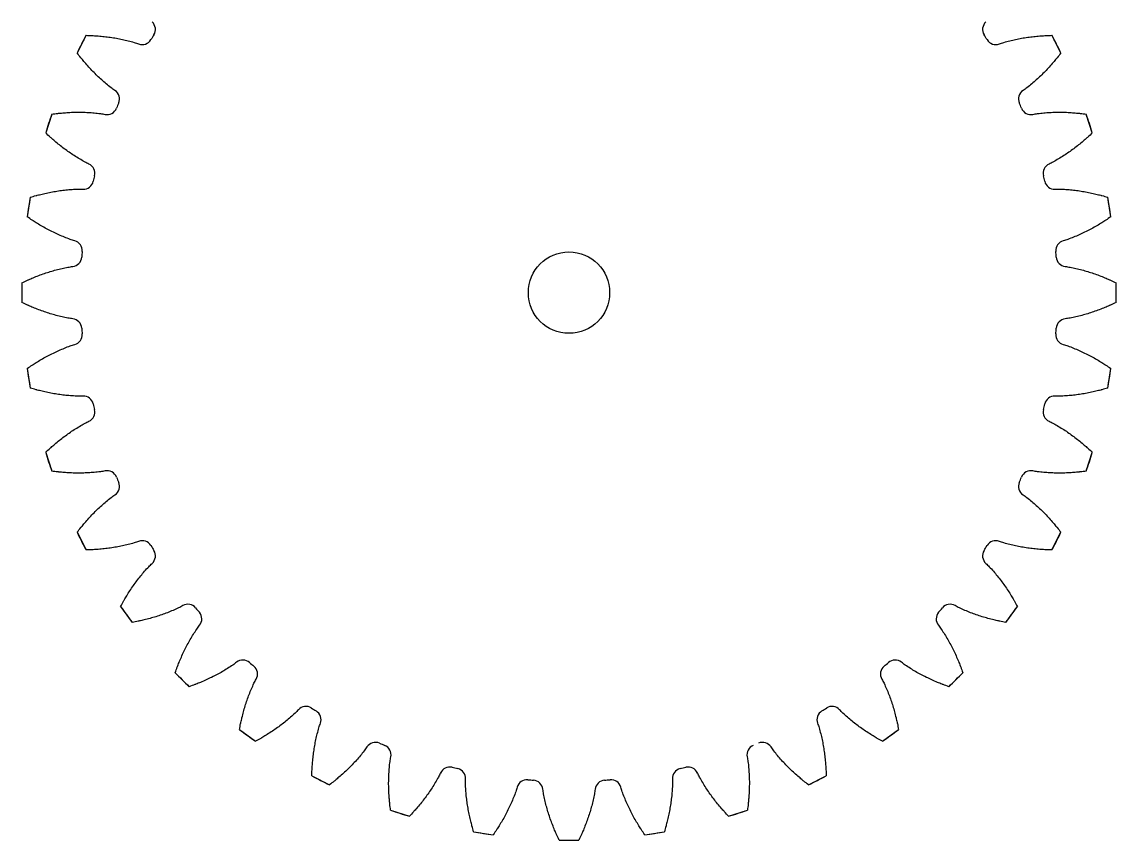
# Model space of a CAD drawing. Header units: inches. Extents: x 0.9 to 97.5, y -1.2 to 16.7.
# Drawn here: x 21.159 to 24.659, y 1.913 to 4.528 of the extents above; entities that cross this region are included whole.
import ezdxf

# ---------------------------------------------------------------- set-up
doc = ezdxf.new("R2010")
doc.units = ezdxf.units.IN
doc.header["$MEASUREMENT"] = 0
doc.linetypes.add('HIDDEN', pattern=[0.2, 0.1, -0.1])
doc.layers.add('DEFAULT_2', color=8, linetype='HIDDEN')

msp = doc.modelspace()

# ---------------------------------------------------------------- linework, layer by layer
at = {"color": 7, "linetype": 'Continuous'}
for p, q in [((21.364, 4.4853), (21.3352, 4.4288)), ((24.482, 4.4288), (24.4532, 4.4853)), ((21.2543, 4.2335), (21.2347, 4.1732)), ((24.5825, 4.1732), (24.5629, 4.2335)), ((21.1854, 3.9677), (21.1755, 3.9051)), ((24.6417, 3.9051), (24.6318, 3.9677)), ((21.1589, 3.6944), (21.1589, 3.631)), ((24.6583, 3.631), (24.6583, 3.6944)), ((21.1755, 3.4203), (21.1854, 3.3577)), ((24.6318, 3.3577), (24.6417, 3.4203)), ((21.2347, 3.1521), (21.2543, 3.0919)), ((24.5629, 3.0919), (24.5825, 3.1521)), ((21.3352, 2.8966), (21.364, 2.8401)), ((24.4532, 2.8401), (24.482, 2.8966)), ((21.4744, 2.6599), (21.5117, 2.6086)), ((24.3055, 2.6086), (24.3428, 2.6599)), ((21.649, 2.4479), (21.6938, 2.4031)), ((24.1234, 2.4031), (24.1682, 2.4479)), ((21.8545, 2.2658), (21.9058, 2.2285)), ((23.9114, 2.2285), (23.9627, 2.2658)), ((22.086, 2.1181), (22.1425, 2.0893)), ((23.6747, 2.0893), (23.7312, 2.1181)), ((22.3378, 2.0084), (22.3981, 1.9888)), ((23.4192, 1.9888), (23.4794, 2.0084)), ((22.6036, 1.9395), (22.6662, 1.9296)), ((23.151, 1.9296), (23.2136, 1.9395)), ((22.8769, 1.913), (22.9403, 1.913))]:
    msp.add_line(p, q, dxfattribs=at)
msp.add_circle((22.9086, 3.6627), 0.13)
for centre, radius, start, end in [((21.5534, 4.5041), 0.0325, 328.1636, 47.685), ((24.2638, 4.5041), 0.0325, 132.315, 211.8364), ((22.9086, 3.6627), 1.75, 151.9623, 154.0377), ((22.9086, 3.6627), 1.5627, 148.1636, 148.8364), ((22.9086, 3.6627), 1.5627, 31.1636, 31.8364), ((22.9086, 3.6627), 1.75, 25.9623, 28.0377), ((21.5436, 4.4882), 0.0325, 249.315, 328.8364), ((24.2736, 4.4882), 0.0325, 211.1636, 290.685), ((21.4385, 4.2818), 0.0325, 337.1636, 56.685), ((24.3787, 4.2818), 0.0325, 123.315, 202.8364), ((21.4313, 4.2645), 0.0325, 258.315, 337.8364), ((22.9086, 3.6627), 1.5627, 157.1636, 157.8364), ((22.9086, 3.6627), 1.5627, 22.1636, 22.8364), ((24.3859, 4.2645), 0.0325, 202.1636, 281.685), ((22.9086, 3.6627), 1.75, 160.9623, 163.0377), ((22.9086, 3.6627), 1.75, 16.9623, 19.0377), ((21.3597, 4.0442), 0.0325, 346.1636, 65.685), ((24.4575, 4.0442), 0.0325, 114.315, 193.8364), ((22.9086, 3.6627), 1.5627, 166.1636, 166.8364), ((22.9086, 3.6627), 1.5627, 13.1636, 13.8364), ((21.3554, 4.026), 0.0325, 267.315, 346.8364), ((24.4619, 4.026), 0.0325, 193.1636, 272.685), ((22.9086, 3.6627), 1.75, 169.9623, 172.0377), ((22.9086, 3.6627), 1.75, 7.9623, 10.0377), ((21.3191, 3.7972), 0.0325, 355.1636, 74.685), ((24.4981, 3.7972), 0.0325, 105.315, 184.8364), ((22.9086, 3.6627), 1.5627, 175.1636, 175.8364), ((22.9086, 3.6627), 1.5627, 4.1636, 4.8364), ((21.3176, 3.7785), 0.0325, 276.315, 355.8364), ((24.4996, 3.7785), 0.0325, 184.1636, 263.685), ((22.9086, 3.6627), 1.75, 178.9623, 181.0377), ((22.9086, 3.6627), 1.75, 358.9623, 1.0377), ((21.3176, 3.5469), 0.0325, 4.1636, 83.685), ((24.4996, 3.5469), 0.0325, 96.315, 175.8364), ((22.9086, 3.6627), 1.5627, 184.1636, 184.8364), ((22.9086, 3.6627), 1.5627, 355.1636, 355.8364), ((21.3191, 3.5282), 0.0325, 285.315, 4.8364), ((24.4981, 3.5282), 0.0325, 175.1636, 254.685), ((22.9086, 3.6627), 1.75, 187.9623, 190.0377), ((22.9086, 3.6627), 1.75, 349.9623, 352.0377), ((21.3554, 3.2994), 0.0325, 13.1636, 92.685), ((24.4619, 3.2994), 0.0325, 87.315, 166.8364), ((22.9086, 3.6627), 1.5627, 193.1636, 193.8364), ((22.9086, 3.6627), 1.5627, 346.1636, 346.8364), ((21.3597, 3.2812), 0.0325, 294.315, 13.8364), ((24.4575, 3.2812), 0.0325, 166.1636, 245.685), ((22.9086, 3.6627), 1.75, 196.9623, 199.0377), ((22.9086, 3.6627), 1.75, 340.9623, 343.0377), ((21.4313, 3.0609), 0.0325, 22.1636, 101.685), ((24.3859, 3.0609), 0.0325, 78.315, 157.8364), ((21.4385, 3.0436), 0.0325, 303.315, 22.8364), ((22.9086, 3.6627), 1.5627, 202.1636, 202.8364), ((24.3787, 3.0436), 0.0325, 157.1636, 236.685), ((22.9086, 3.6627), 1.5627, 337.1636, 337.8364), ((22.9086, 3.6627), 1.75, 205.9623, 208.0377), ((22.9086, 3.6627), 1.75, 331.9623, 334.0377), ((21.5436, 2.8372), 0.0325, 31.1636, 110.685), ((22.9086, 3.6627), 1.5627, 211.1636, 211.8364), ((21.5534, 2.8213), 0.0325, 312.315, 31.8364), ((24.2638, 2.8213), 0.0325, 148.1636, 227.685), ((22.9086, 3.6627), 1.5627, 328.1636, 328.8364), ((24.2736, 2.8372), 0.0325, 69.315, 148.8364), ((21.6896, 2.6339), 0.0325, 40.1636, 119.685), ((24.1276, 2.6339), 0.0325, 60.315, 139.8364), ((22.9086, 3.6627), 1.75, 214.9623, 217.0377), ((22.9086, 3.6627), 1.5627, 220.1636, 220.8364), ((21.7017, 2.6196), 0.0325, 321.315, 40.8364), ((24.1155, 2.6196), 0.0325, 139.1636, 218.685), ((22.9086, 3.6627), 1.5627, 319.1636, 319.8364), ((22.9086, 3.6627), 1.75, 322.9623, 325.0377), ((21.8655, 2.4558), 0.0325, 49.1636, 128.685), ((23.9517, 2.4558), 0.0325, 51.315, 130.8364), ((22.9086, 3.6627), 1.5627, 229.1636, 229.8364), ((21.8798, 2.4437), 0.0325, 330.315, 49.8364), ((23.9374, 2.4437), 0.0325, 130.1636, 209.685), ((22.9086, 3.6627), 1.5627, 310.1636, 310.8364), ((22.9086, 3.6627), 1.75, 223.9623, 226.0377), ((22.9086, 3.6627), 1.75, 313.9623, 316.0377), ((22.0672, 2.3075), 0.0325, 58.1636, 137.685), ((22.9086, 3.6627), 1.5627, 238.1636, 238.8364), ((22.0831, 2.2977), 0.0325, 339.315, 58.8364), ((23.7341, 2.2977), 0.0325, 121.1636, 200.685), ((22.9086, 3.6627), 1.5627, 301.1636, 301.8364), ((23.75, 2.3075), 0.0325, 42.315, 121.8364), ((22.9086, 3.6627), 1.75, 232.9623, 235.0377), ((22.9086, 3.6627), 1.75, 304.9623, 307.0377), ((22.2895, 2.1926), 0.0325, 67.1636, 146.685), ((22.9086, 3.6627), 1.5627, 247.1636, 247.8364), ((22.3068, 2.1854), 0.0325, 348.315, 67.8364), ((23.5104, 2.1854), 0.0325, 112.1636, 191.685), ((23.5277, 2.1926), 0.0325, 33.315, 112.8364), ((22.5271, 2.1138), 0.0325, 76.1636, 155.685), ((22.9086, 3.6627), 1.5627, 256.1636, 256.8364), ((22.5453, 2.1094), 0.0325, 357.315, 76.8364), ((23.2719, 2.1094), 0.0325, 103.1636, 182.685), ((22.9086, 3.6627), 1.5627, 283.1636, 283.8364), ((23.2901, 2.1138), 0.0325, 24.315, 103.8364), ((22.9086, 3.6627), 1.75, 241.9623, 244.0377), ((22.7741, 2.0732), 0.0325, 85.1636, 164.685), ((22.9086, 3.6627), 1.5627, 265.1636, 265.8364), ((22.7928, 2.0717), 0.0325, 6.315, 85.8364), ((23.0244, 2.0717), 0.0325, 94.1636, 173.685), ((22.9086, 3.6627), 1.5627, 274.1636, 274.8364), ((23.0431, 2.0732), 0.0325, 15.315, 94.8364), ((22.9086, 3.6627), 1.75, 295.9623, 298.0377), ((22.9086, 3.6627), 1.75, 250.9623, 253.0377), ((22.9086, 3.6627), 1.75, 286.9623, 289.0377), ((22.9086, 3.6627), 1.75, 259.9623, 262.0377), ((22.9086, 3.6627), 1.75, 277.9623, 280.0377), ((22.9086, 3.6627), 1.75, 268.9623, 271.0377)]:
    msp.add_arc(centre, radius, start, end, dxfattribs=at)
for points, start_tangent, end_tangent in [([(21.364, 4.4853), (21.3834, 4.4845), (21.3871, 4.4843)], (0.011567, -0.00032), (0.011553, -0.000652)), ([(21.3871, 4.4843), (21.4029, 4.4833), (21.4222, 4.4815), (21.4415, 4.479), (21.4608, 4.476), (21.4799, 4.4722), (21.4988, 4.4678), (21.5176, 4.4626), (21.5321, 4.4578)], (0.073842, -0.004166), (0.069187, -0.026123)), ([(24.2851, 4.4578), (24.2996, 4.4626), (24.3184, 4.4678), (24.3373, 4.4722), (24.3564, 4.476), (24.3757, 4.479), (24.395, 4.4815), (24.4143, 4.4833), (24.4301, 4.4843)], (0.069187, 0.026123), (0.073842, 0.004166)), ([(24.4301, 4.4843), (24.4338, 4.4845), (24.4532, 4.4853)], (0.011553, 0.000652), (0.011567, 0.00032)), ([(21.3496, 4.4107), (21.3473, 4.4135), (21.3352, 4.4288)], (-0.007318, 0.008964), (-0.007058, 0.00917)), ([(21.4563, 4.3089), (21.4438, 4.3178), (21.4286, 4.33), (21.4139, 4.3428), (21.3996, 4.356), (21.3859, 4.3697), (21.3725, 4.3839), (21.3597, 4.3986), (21.3496, 4.4107)], (-0.061801, 0.040619), (-0.046774, 0.05729)), ([(24.4676, 4.4107), (24.4575, 4.3986), (24.4447, 4.3839), (24.4314, 4.3697), (24.4176, 4.356), (24.4033, 4.3428), (24.3886, 4.33), (24.3734, 4.3178), (24.3609, 4.3089)], (-0.046774, -0.05729), (-0.061801, -0.040619)), ([(24.482, 4.4288), (24.4699, 4.4135), (24.4676, 4.4107)], (-0.007058, -0.00917), (-0.007318, -0.008964)), ([(21.2543, 4.2335), (21.2736, 4.2358), (21.2773, 4.2362)], (0.011474, 0.001494), (0.011513, 0.001164)), ([(21.2773, 4.2362), (21.293, 4.2376), (21.3125, 4.2389), (21.3319, 4.2395), (21.3514, 4.2394), (21.3708, 4.2387), (21.3902, 4.2373), (21.4096, 4.2352), (21.4247, 4.2326)], (0.073584, 0.007436), (0.072422, -0.014978)), ([(24.3925, 4.2326), (24.4076, 4.2352), (24.427, 4.2373), (24.4464, 4.2387), (24.4658, 4.2394), (24.4853, 4.2395), (24.5048, 4.2389), (24.5242, 4.2376), (24.5399, 4.2362)], (0.072422, 0.014978), (0.073584, -0.007436)), ([(24.5399, 4.2362), (24.5436, 4.2358), (24.5629, 4.2335)], (0.011513, -0.001164), (0.011474, -0.001494)), ([(21.2518, 4.1576), (21.249, 4.16), (21.2347, 4.1732)], (-0.00863, 0.007708), (-0.008405, 0.007953)), ([(24.5825, 4.1732), (24.5682, 4.16), (24.5654, 4.1576)], (-0.008405, -0.007953), (-0.00863, -0.007708)), ([(21.3731, 4.0738), (21.3594, 4.0806), (21.3425, 4.0903), (21.3259, 4.1006), (21.3098, 4.1114), (21.294, 4.1228), (21.2786, 4.1348), (21.2636, 4.1472), (21.2518, 4.1576)], (-0.067394, 0.030451), (-0.05516, 0.049268)), ([(24.5654, 4.1576), (24.5536, 4.1472), (24.5386, 4.1348), (24.5232, 4.1228), (24.5074, 4.1114), (24.4913, 4.1006), (24.4747, 4.0903), (24.4578, 4.0806), (24.4441, 4.0738)], (-0.05516, -0.049268), (-0.067394, -0.030451)), ([(21.2077, 3.9739), (21.223, 3.9778), (21.242, 3.9821), (21.2611, 3.9857), (21.2803, 3.9887), (21.2996, 3.9911), (21.319, 3.9927), (21.3385, 3.9937), (21.3538, 3.9935)], (0.071515, 0.018856), (0.073873, -0.003464)), ([(24.4634, 3.9935), (24.4787, 3.9937), (24.4982, 3.9927), (24.5176, 3.9911), (24.5369, 3.9887), (24.5561, 3.9857), (24.5752, 3.9821), (24.5942, 3.9778), (24.6095, 3.9739)], (0.073873, 0.003464), (0.071515, -0.018856)), ([(21.1854, 3.9677), (21.2041, 3.973), (21.2077, 3.9739)], (0.0111, 0.00327), (0.011189, 0.00295)), ([(24.6095, 3.9739), (24.6131, 3.973), (24.6318, 3.9677)], (0.011189, -0.00295), (0.0111, -0.00327)), ([(21.1947, 3.8923), (21.1917, 3.8943), (21.1755, 3.9051)], (-0.00973, 0.006263), (-0.009546, 0.00654)), ([(21.3277, 3.8285), (21.313, 3.8331), (21.2949, 3.84), (21.2769, 3.8476), (21.2593, 3.8558), (21.2419, 3.8646), (21.2248, 3.874), (21.2081, 3.8839), (21.1947, 3.8923)], (-0.071328, 0.019533), (-0.062188, 0.040032)), ([(24.6225, 3.8923), (24.6091, 3.8839), (24.5924, 3.874), (24.5753, 3.8646), (24.5579, 3.8558), (24.5403, 3.8476), (24.5224, 3.84), (24.5042, 3.8331), (24.4895, 3.8285)], (-0.062188, -0.040032), (-0.071328, -0.019533)), ([(24.6417, 3.9051), (24.6255, 3.8943), (24.6225, 3.8923)], (-0.009546, -0.00654), (-0.00973, -0.006263)), ([(21.1799, 3.704), (21.1944, 3.7102), (21.2125, 3.7174), (21.2308, 3.724), (21.2494, 3.73), (21.2681, 3.7353), (21.287, 3.74), (21.306, 3.744), (21.3212, 3.7462)], (0.067685, 0.029811), (0.073506, 0.008135)), ([(24.496, 3.7462), (24.5112, 3.744), (24.5302, 3.74), (24.5491, 3.7353), (24.5678, 3.73), (24.5864, 3.724), (24.6047, 3.7174), (24.6228, 3.7102), (24.6373, 3.704)], (0.073506, -0.008135), (0.067685, -0.029811)), ([(21.1589, 3.6944), (21.1766, 3.7025), (21.1799, 3.704)], (0.010451, 0.004966), (0.01059, 0.004664)), ([(24.6373, 3.704), (24.6406, 3.7025), (24.6583, 3.6944)], (0.01059, -0.004664), (0.010451, -0.004966)), ([(21.1799, 3.6214), (21.1766, 3.6229), (21.1589, 3.631)], (-0.01059, 0.004664), (-0.010451, 0.004966)), ([(21.3212, 3.5792), (21.306, 3.5814), (21.287, 3.5854), (21.2681, 3.5901), (21.2494, 3.5954), (21.2308, 3.6014), (21.2125, 3.608), (21.1944, 3.6152), (21.1799, 3.6214)], (-0.073506, 0.008135), (-0.067685, 0.029811)), ([(24.6373, 3.6214), (24.6228, 3.6152), (24.6047, 3.608), (24.5864, 3.6014), (24.5678, 3.5954), (24.5491, 3.5901), (24.5302, 3.5854), (24.5112, 3.5814), (24.496, 3.5792)], (-0.067685, -0.029811), (-0.073506, -0.008135)), ([(24.6583, 3.631), (24.6406, 3.6229), (24.6373, 3.6214)], (-0.010451, -0.004966), (-0.01059, -0.004664)), ([(21.1947, 3.4331), (21.2081, 3.4415), (21.2248, 3.4514), (21.2419, 3.4608), (21.2593, 3.4696), (21.2769, 3.4778), (21.2949, 3.4854), (21.313, 3.4923), (21.3277, 3.4969)], (0.062188, 0.040032), (0.071328, 0.019533)), ([(24.4895, 3.4969), (24.5042, 3.4923), (24.5224, 3.4854), (24.5403, 3.4778), (24.5579, 3.4696), (24.5753, 3.4608), (24.5924, 3.4514), (24.6091, 3.4415), (24.6225, 3.4331)], (0.071328, -0.019533), (0.062188, -0.040032)), ([(21.1755, 3.4203), (21.1917, 3.4311), (21.1947, 3.4331)], (0.009546, 0.00654), (0.00973, 0.006263)), ([(24.6225, 3.4331), (24.6255, 3.4311), (24.6417, 3.4203)], (0.00973, -0.006263), (0.009546, -0.00654)), ([(21.2077, 3.3514), (21.2041, 3.3524), (21.1854, 3.3577)], (-0.011189, 0.00295), (-0.0111, 0.00327)), ([(21.3538, 3.3319), (21.3385, 3.3317), (21.319, 3.3327), (21.2996, 3.3343), (21.2803, 3.3366), (21.2611, 3.3397), (21.242, 3.3433), (21.223, 3.3476), (21.2077, 3.3514)], (-0.073873, -0.003464), (-0.071515, 0.018856)), ([(24.6095, 3.3514), (24.5942, 3.3476), (24.5752, 3.3433), (24.5561, 3.3397), (24.5369, 3.3366), (24.5176, 3.3343), (24.4982, 3.3327), (24.4787, 3.3317), (24.4634, 3.3319)], (-0.071515, -0.018856), (-0.073873, 0.003464)), ([(24.6318, 3.3577), (24.6131, 3.3524), (24.6095, 3.3514)], (-0.0111, -0.00327), (-0.011189, -0.00295)), ([(21.2518, 3.1678), (21.2636, 3.1782), (21.2786, 3.1906), (21.294, 3.2026), (21.3098, 3.214), (21.3259, 3.2248), (21.3425, 3.2351), (21.3594, 3.2448), (21.3731, 3.2516)], (0.05516, 0.049268), (0.067394, 0.030451)), ([(24.4441, 3.2516), (24.4578, 3.2448), (24.4747, 3.2351), (24.4913, 3.2248), (24.5074, 3.214), (24.5232, 3.2026), (24.5386, 3.1906), (24.5536, 3.1782), (24.5654, 3.1678)], (0.067394, -0.030451), (0.05516, -0.049268)), ([(21.2347, 3.1521), (21.249, 3.1654), (21.2518, 3.1678)], (0.008405, 0.007953), (0.00863, 0.007708)), ([(24.5654, 3.1678), (24.5682, 3.1654), (24.5825, 3.1521)], (0.00863, -0.007708), (0.008405, -0.007953)), ([(21.2773, 3.0892), (21.2736, 3.0896), (21.2543, 3.0919)], (-0.011513, 0.001164), (-0.011474, 0.001494)), ([(21.4247, 3.0927), (21.4096, 3.0902), (21.3902, 3.0881), (21.3708, 3.0867), (21.3514, 3.0859), (21.3319, 3.0859), (21.3125, 3.0865), (21.293, 3.0878), (21.2773, 3.0892)], (-0.072422, -0.014978), (-0.073584, 0.007436)), ([(24.5399, 3.0892), (24.5242, 3.0878), (24.5048, 3.0865), (24.4853, 3.0859), (24.4658, 3.0859), (24.4464, 3.0867), (24.427, 3.0881), (24.4076, 3.0902), (24.3925, 3.0927)], (-0.073584, -0.007436), (-0.072422, 0.014978)), ([(24.5629, 3.0919), (24.5436, 3.0896), (24.5399, 3.0892)], (-0.011474, -0.001494), (-0.011513, -0.001164)), ([(21.3496, 2.9147), (21.3597, 2.9268), (21.3725, 2.9415), (21.3859, 2.9557), (21.3996, 2.9694), (21.4139, 2.9826), (21.4286, 2.9954), (21.4438, 3.0075), (21.4563, 3.0165)], (0.046774, 0.05729), (0.061801, 0.040619)), ([(24.3609, 3.0165), (24.3734, 3.0075), (24.3886, 2.9954), (24.4033, 2.9826), (24.4176, 2.9694), (24.4314, 2.9557), (24.4447, 2.9415), (24.4575, 2.9268), (24.4676, 2.9147)], (0.061801, -0.040619), (0.046774, -0.05729)), ([(21.3352, 2.8966), (21.3473, 2.9119), (21.3496, 2.9147)], (0.007058, 0.00917), (0.007318, 0.008964)), ([(24.4676, 2.9147), (24.4699, 2.9119), (24.482, 2.8966)], (0.007318, -0.008964), (0.007058, -0.00917)), ([(21.3871, 2.8411), (21.3834, 2.8409), (21.364, 2.8401)], (-0.011553, -0.000652), (-0.011567, -0.00032)), ([(21.5321, 2.8676), (21.5176, 2.8627), (21.4988, 2.8576), (21.4799, 2.8532), (21.4608, 2.8494), (21.4415, 2.8464), (21.4222, 2.8439), (21.4029, 2.8421), (21.3871, 2.8411)], (-0.069187, -0.026123), (-0.073842, -0.004166)), ([(24.4301, 2.8411), (24.4143, 2.8421), (24.395, 2.8439), (24.3757, 2.8464), (24.3564, 2.8494), (24.3373, 2.8532), (24.3184, 2.8576), (24.2996, 2.8627), (24.2851, 2.8676)], (-0.073842, 0.004166), (-0.069187, 0.026123)), ([(24.4532, 2.8401), (24.4338, 2.8409), (24.4301, 2.8411)], (-0.011567, 0.00032), (-0.011553, 0.000652)), ([(21.4858, 2.68), (21.4939, 2.6936), (21.5043, 2.71), (21.5152, 2.7262), (21.5267, 2.7419), (21.5387, 2.7572), (21.5512, 2.7721), (21.5643, 2.7865), (21.5753, 2.7972)], (0.037236, 0.063902), (0.054686, 0.049787)), ([(24.2419, 2.7972), (24.2529, 2.7865), (24.266, 2.7721), (24.2785, 2.7572), (24.2905, 2.7419), (24.302, 2.7262), (24.3129, 2.71), (24.3233, 2.6936), (24.3314, 2.68)], (0.054686, -0.049787), (0.037236, -0.063902)), ([(21.4744, 2.6599), (21.4839, 2.6769), (21.4858, 2.68)], (0.005536, 0.010161), (0.005826, 0.009998)), ([(21.6735, 2.6621), (21.6599, 2.655), (21.6421, 2.647), (21.6241, 2.6397), (21.6058, 2.633), (21.5873, 2.6269), (21.5686, 2.6215), (21.5498, 2.6167), (21.5344, 2.6132)], (-0.064249, -0.036625), (-0.072281, -0.015666)), ([(24.2828, 2.6132), (24.2674, 2.6167), (24.2486, 2.6215), (24.2299, 2.6269), (24.2114, 2.633), (24.1931, 2.6397), (24.1751, 2.647), (24.1573, 2.655), (24.1437, 2.6621)], (-0.072281, 0.015666), (-0.064249, 0.036625)), ([(24.3314, 2.68), (24.3333, 2.6769), (24.3428, 2.6599)], (0.005826, -0.009998), (0.005536, -0.010161)), ([(21.5344, 2.6132), (21.5308, 2.6124), (21.5117, 2.6086)], (-0.011309, -0.002451), (-0.011374, -0.002125)), ([(21.657, 2.4696), (21.6629, 2.4842), (21.6706, 2.5021), (21.6789, 2.5197), (21.6877, 2.537), (21.6972, 2.554), (21.7073, 2.5707), (21.718, 2.587), (21.7271, 2.5993)], (0.026781, 0.06894), (0.046224, 0.057728)), ([(24.0901, 2.5993), (24.0993, 2.587), (24.1099, 2.5707), (24.12, 2.554), (24.1295, 2.537), (24.1383, 2.5197), (24.1466, 2.5021), (24.1543, 2.4842), (24.1602, 2.4696)], (0.046224, -0.057728), (0.026781, -0.06894)), ([(24.3055, 2.6086), (24.2864, 2.6124), (24.2828, 2.6132)], (-0.011374, 0.002125), (-0.011309, 0.002451)), ([(21.649, 2.4479), (21.6557, 2.4661), (21.657, 2.4696)], (0.003879, 0.010902), (0.00419, 0.010786)), ([(21.8452, 2.4812), (21.8329, 2.472), (21.8166, 2.4614), (21.7999, 2.4513), (21.7829, 2.4418), (21.7656, 2.433), (21.748, 2.4247), (21.7301, 2.417), (21.7155, 2.4111)], (-0.057728, -0.046224), (-0.06894, -0.026781)), ([(24.1017, 2.4111), (24.0871, 2.417), (24.0692, 2.4247), (24.0516, 2.433), (24.0343, 2.4418), (24.0173, 2.4513), (24.0006, 2.4614), (23.9843, 2.472), (23.972, 2.4812)], (-0.06894, 0.026781), (-0.057728, 0.046224)), ([(24.1602, 2.4696), (24.1615, 2.4661), (24.1682, 2.4479)], (0.00419, -0.010786), (0.003879, -0.010902)), ([(21.8591, 2.2885), (21.8626, 2.3039), (21.8674, 2.3227), (21.8728, 2.3414), (21.8789, 2.3599), (21.8856, 2.3782), (21.8929, 2.3962), (21.9009, 2.4139), (21.908, 2.4276)], (0.015666, 0.072281), (0.036625, 0.064249)), ([(23.9092, 2.4276), (23.9163, 2.4139), (23.9243, 2.3962), (23.9316, 2.3782), (23.9383, 2.3599), (23.9444, 2.3414), (23.9498, 2.3227), (23.9546, 2.3039), (23.9581, 2.2885)], (0.036625, -0.064249), (0.015666, -0.072281)), ([(21.7155, 2.4111), (21.712, 2.4098), (21.6938, 2.4031)], (-0.010786, -0.00419), (-0.010902, -0.003879)), ([(24.1234, 2.4031), (24.1052, 2.4098), (24.1017, 2.4111)], (-0.010902, 0.003879), (-0.010786, 0.00419)), ([(22.0431, 2.3294), (22.0324, 2.3184), (22.018, 2.3053), (22.0031, 2.2928), (21.9878, 2.2808), (21.9721, 2.2693), (21.956, 2.2584), (21.9395, 2.248), (21.926, 2.2399)], (-0.049787, -0.054686), (-0.063902, -0.037236)), ([(23.8913, 2.2399), (23.8777, 2.248), (23.8613, 2.2584), (23.8451, 2.2693), (23.8294, 2.2808), (23.8141, 2.2928), (23.7992, 2.3053), (23.7848, 2.3184), (23.7741, 2.3294)], (-0.063902, 0.037236), (-0.049787, 0.054686)), ([(21.8545, 2.2658), (21.8583, 2.2849), (21.8591, 2.2885)], (0.002125, 0.011374), (0.002451, 0.011309)), ([(22.087, 2.1412), (22.088, 2.1569), (22.0898, 2.1763), (22.0923, 2.1956), (22.0953, 2.2149), (22.0991, 2.234), (22.1035, 2.2529), (22.1086, 2.2717), (22.1135, 2.2862)], (0.004166, 0.073842), (0.026123, 0.069187)), ([(23.7037, 2.2862), (23.7086, 2.2717), (23.7137, 2.2529), (23.7181, 2.234), (23.7219, 2.2149), (23.7249, 2.1956), (23.7274, 2.1763), (23.7292, 2.1569), (23.7302, 2.1412)], (0.026123, -0.069187), (0.004166, -0.073842)), ([(23.9581, 2.2885), (23.9589, 2.2849), (23.9627, 2.2658)], (0.002451, -0.011309), (0.002125, -0.011374)), ([(21.926, 2.2399), (21.9228, 2.238), (21.9058, 2.2285)], (-0.009998, -0.005826), (-0.010161, -0.005536)), ([(22.2624, 2.2104), (22.2535, 2.1979), (22.2413, 2.1827), (22.2285, 2.168), (22.2153, 2.1537), (22.2016, 2.1399), (22.1874, 2.1266), (22.1727, 2.1138), (22.1606, 2.1037)], (-0.040619, -0.061801), (-0.05729, -0.046774)), ([(23.6566, 2.1037), (23.6445, 2.1138), (23.6298, 2.1266), (23.6156, 2.1399), (23.6019, 2.1537), (23.5887, 2.168), (23.5759, 2.1827), (23.5638, 2.1979), (23.5548, 2.2104)], (-0.05729, 0.046774), (-0.040619, 0.061801)), ([(23.9114, 2.2285), (23.8944, 2.238), (23.8913, 2.2399)], (-0.010161, 0.005536), (-0.009998, 0.005826)), ([(22.3351, 2.0314), (22.3337, 2.0471), (22.3324, 2.0665), (22.3318, 2.086), (22.3319, 2.1055), (22.3326, 2.1249), (22.334, 2.1443), (22.3361, 2.1637), (22.3386, 2.1788)], (-0.007436, 0.073584), (0.014978, 0.072422)), ([(23.4786, 2.1788), (23.4811, 2.1637), (23.4832, 2.1443), (23.4846, 2.1249), (23.4854, 2.1055), (23.4854, 2.086), (23.4848, 2.0665), (23.4835, 2.0471), (23.4821, 2.0314)], (0.014978, -0.072422), (-0.007436, -0.073584)), ([(22.086, 2.1181), (22.0868, 2.1375), (22.087, 2.1412)], (0.00032, 0.011567), (0.000652, 0.011553)), ([(23.7302, 2.1412), (23.7304, 2.1375), (23.7312, 2.1181)], (0.000652, -0.011553), (0.00032, -0.011567)), ([(22.1606, 2.1037), (22.1578, 2.1014), (22.1425, 2.0893)], (-0.008964, -0.007318), (-0.00917, -0.007058)), ([(22.4975, 2.1272), (22.4907, 2.1134), (22.481, 2.0966), (22.4707, 2.08), (22.4599, 2.0639), (22.4485, 2.0481), (22.4365, 2.0327), (22.4241, 2.0177), (22.4137, 2.0059)], (-0.030451, -0.067394), (-0.049268, -0.05516)), ([(22.5974, 1.9618), (22.5935, 1.9771), (22.5892, 1.9961), (22.5856, 2.0152), (22.5826, 2.0344), (22.5802, 2.0537), (22.5786, 2.0731), (22.5776, 2.0926), (22.5778, 2.1079)], (-0.018856, 0.071515), (0.003464, 0.073873)), ([(23.2394, 2.1079), (23.2396, 2.0926), (23.2386, 2.0731), (23.237, 2.0537), (23.2346, 2.0344), (23.2316, 2.0152), (23.228, 1.9961), (23.2237, 1.9771), (23.2198, 1.9618)], (0.003464, -0.073873), (-0.018856, -0.071515)), ([(23.4035, 2.0059), (23.3931, 2.0177), (23.3807, 2.0327), (23.3687, 2.0481), (23.3573, 2.0639), (23.3465, 2.08), (23.3362, 2.0966), (23.3265, 2.1134), (23.3197, 2.1272)], (-0.049268, 0.05516), (-0.030451, 0.067394)), ([(23.6747, 2.0893), (23.6594, 2.1014), (23.6566, 2.1037)], (-0.00917, 0.007058), (-0.008964, 0.007318)), ([(22.7428, 2.0818), (22.7382, 2.0671), (22.7313, 2.0489), (22.7237, 2.031), (22.7155, 2.0133), (22.7067, 1.996), (22.6973, 1.9789), (22.6874, 1.9622), (22.679, 1.9488)], (-0.019533, -0.071328), (-0.040032, -0.062188)), ([(22.8673, 1.934), (22.8611, 1.9485), (22.8539, 1.9666), (22.8473, 1.9849), (22.8413, 2.0035), (22.836, 2.0222), (22.8313, 2.0411), (22.8273, 2.0601), (22.8251, 2.0753)], (-0.029811, 0.067685), (-0.008135, 0.073506)), ([(22.9921, 2.0753), (22.9899, 2.0601), (22.9859, 2.0411), (22.9812, 2.0222), (22.9759, 2.0035), (22.9699, 1.9849), (22.9633, 1.9666), (22.9561, 1.9485), (22.9499, 1.934)], (-0.008135, -0.073506), (-0.029811, -0.067685)), ([(23.1382, 1.9488), (23.1298, 1.9622), (23.1199, 1.9789), (23.1105, 1.996), (23.1017, 2.0133), (23.0935, 2.031), (23.0859, 2.0489), (23.079, 2.0671), (23.0744, 2.0818)], (-0.040032, 0.062188), (-0.019533, 0.071328)), ([(22.3378, 2.0084), (22.3355, 2.0277), (22.3351, 2.0314)], (-0.001494, 0.011474), (-0.001164, 0.011513)), ([(23.4821, 2.0314), (23.4817, 2.0277), (23.4794, 2.0084)], (-0.001164, -0.011513), (-0.001494, -0.011474)), ([(22.4137, 2.0059), (22.4113, 2.0031), (22.3981, 1.9888)], (-0.007708, -0.00863), (-0.007953, -0.008405)), ([(23.4192, 1.9888), (23.4059, 2.0031), (23.4035, 2.0059)], (-0.007953, 0.008405), (-0.007708, 0.00863)), ([(22.6036, 1.9395), (22.5983, 1.9582), (22.5974, 1.9618)], (-0.00327, 0.0111), (-0.00295, 0.011189)), ([(23.2198, 1.9618), (23.2189, 1.9582), (23.2136, 1.9395)], (-0.00295, -0.011189), (-0.00327, -0.0111)), ([(22.679, 1.9488), (22.677, 1.9458), (22.6662, 1.9296)], (-0.006263, -0.00973), (-0.00654, -0.009546)), ([(22.8769, 1.913), (22.8688, 1.9307), (22.8673, 1.934)], (-0.004966, 0.010451), (-0.004664, 0.01059)), ([(22.9499, 1.934), (22.9484, 1.9307), (22.9403, 1.913)], (-0.004664, -0.01059), (-0.004966, -0.010451)), ([(23.151, 1.9296), (23.1402, 1.9458), (23.1382, 1.9488)], (-0.00654, 0.009546), (-0.006263, 0.00973))]:
    msp.add_spline(points, degree=3, dxfattribs=dict(at, start_tangent=start_tangent, end_tangent=end_tangent))
at = {"layer": 'DEFAULT_2', "color": 8, "linetype": 'HIDDEN'}
for start, end in [(178.927, 178.9623), (181.0377, 181.073)]:
    msp.add_arc((22.9086, 3.6627), 1.75, start, end, dxfattribs=at)

doc.saveas('drawing.dxf')
